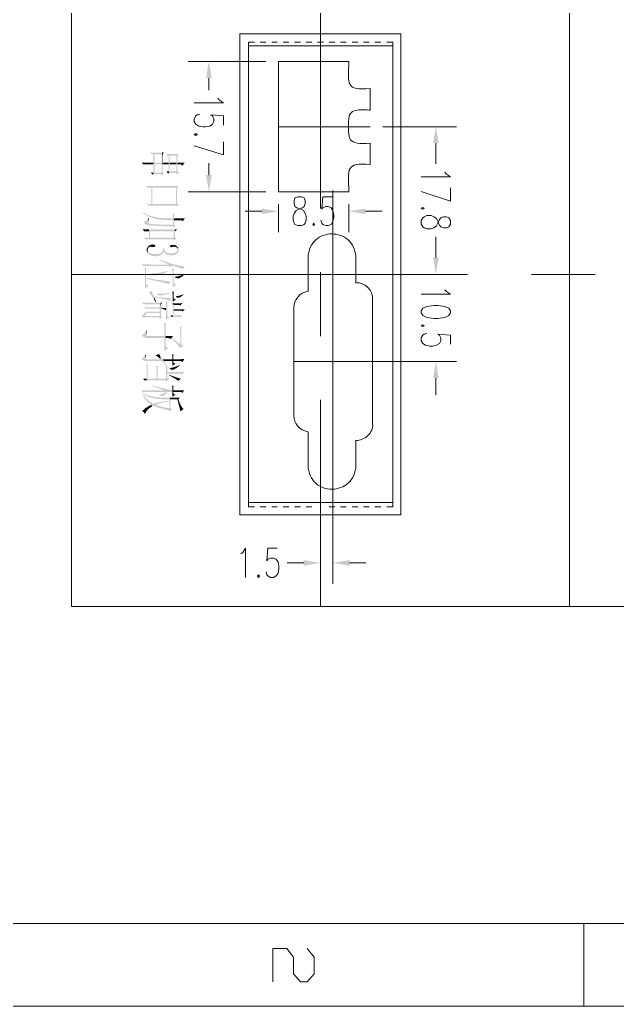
# Model space of a CAD drawing. Header units: millimetres. Extents: x 0 to 204, y 0 to 288.
# Drawn here: x 49.4 to 98.7, y 0 to 81.5 of the extents above; entities that cross this region are included whole.
import ezdxf

# ---------------------------------------------------------------- set-up
doc = ezdxf.new("R2010")
doc.units = ezdxf.units.MM

msp = doc.modelspace()

# ---------------------------------------------------------------- hatches: boundary and pattern name
h = msp.add_hatch(color=0)
h.dxf.hatch_style = 2
h.paths.add_polyline_path([(65.235667, 76.665667), (64.77, 76.665667), (65.002833, 78.0415)])
h = msp.add_hatch(color=0)
h.dxf.hatch_style = 2
h.paths.add_polyline_path([(83.989333, 71.289333), (83.523667, 71.289333), (83.7565, 72.644)])
h = msp.add_hatch(color=0)
h.dxf.hatch_style = 2
h.paths.add_polyline_path([(61.108167, 68.622333), (61.087, 69.680667), (61.087, 68.855167), (60.5155, 68.855167), (60.5155, 69.5325), (60.494333, 70.506167), (60.325, 70.506167), (60.2615, 70.527333), (60.176833, 70.527333), (60.282667, 70.358), (60.409667, 70.358), (60.409667, 68.855167), (60.430833, 68.707), (61.0235, 68.707)])
h = msp.add_hatch(color=0)
h.dxf.hatch_style = 2
h.paths.add_polyline_path([(61.319833, 68.7705), (61.171667, 68.876333), (61.171667, 69.5325), (61.129333, 70.506167), (60.494333, 70.506167), (60.5155, 69.5325), (60.5155, 70.358), (61.087, 70.358), (61.087, 69.680667), (61.108167, 68.622333)])
h = msp.add_hatch(color=0)
h.dxf.hatch_style = 2
h.paths.add_polyline_path([(61.087, 69.680667), (60.5155, 69.680667), (60.5155, 70.358), (60.5155, 69.5325), (61.087, 69.5325), (61.087, 68.855167)])
h = msp.add_hatch(color=0)
h.dxf.hatch_style = 2
h.paths.add_polyline_path([(61.2775, 70.527333), (61.192833, 70.527333), (61.129333, 70.506167), (61.171667, 69.5325), (61.171667, 70.358)])
h = msp.add_hatch(color=0)
h.dxf.hatch_style = 2
h.paths.add_polyline_path([(61.679667, 69.5325), (61.679667, 69.680667), (61.171667, 69.680667), (61.171667, 70.358), (61.171667, 69.5325)])
h = msp.add_hatch(color=0)
h.dxf.hatch_style = 2
h.paths.add_polyline_path([(62.526333, 70.400333), (62.335833, 70.400333), (62.314667, 68.961), (61.764333, 68.961), (61.764333, 69.5325), (61.722, 70.400333), (61.489167, 70.400333), (61.573833, 70.252167), (61.679667, 70.252167), (61.679667, 68.961), (61.722, 68.812833), (62.272333, 68.812833), (62.357, 68.707), (62.399333, 70.231)])
h = msp.add_hatch(color=0)
h.dxf.hatch_style = 2
h.paths.add_polyline_path([(62.335833, 70.400333), (61.722, 70.400333), (61.764333, 69.5325), (61.764333, 70.252167), (62.314667, 70.252167), (62.314667, 68.961)])
h = msp.add_hatch(color=0)
h.dxf.hatch_style = 2
h.paths.add_polyline_path([(62.314667, 69.5325), (62.314667, 69.680667), (61.764333, 69.680667), (61.764333, 70.252167), (61.764333, 69.5325)])
h = msp.add_hatch(color=0)
h.dxf.hatch_style = 2
h.paths.add_polyline_path([(62.5475, 68.876333), (62.399333, 68.961), (62.399333, 70.231), (62.357, 68.707)])
h = msp.add_hatch(color=0)
h.dxf.hatch_style = 2
h.paths.add_polyline_path([(60.409667, 69.5325), (60.409667, 69.680667), (59.457167, 69.680667), (59.563, 69.5325), (60.303833, 69.5325)])
h = msp.add_hatch(color=0)
h.dxf.hatch_style = 2
h.paths.add_polyline_path([(63.013167, 69.680667), (62.399333, 69.680667), (62.399333, 69.5325), (62.695667, 69.5325), (62.8015, 69.426667)])
h = msp.add_hatch(color=0)
h.dxf.hatch_style = 2
h.paths.add_polyline_path([(60.430833, 68.707), (60.409667, 68.855167), (60.219167, 68.855167), (60.303833, 68.707), (60.367333, 68.707)])
h = msp.add_hatch(color=0)
h.dxf.hatch_style = 2
h.paths.add_polyline_path([(61.722, 68.812833), (61.679667, 68.961), (61.510333, 68.961), (61.595, 68.791667), (61.6585, 68.791667)])
h = msp.add_hatch(color=0)
h.dxf.hatch_style = 2
h.paths.add_polyline_path([(65.235667, 68.6435), (64.77, 68.6435), (65.002833, 67.267667)])
h = msp.add_hatch(color=0)
h.dxf.hatch_style = 2
h.paths.add_polyline_path([(60.240333, 67.7545), (59.859333, 67.7545), (59.795833, 67.775667), (59.901667, 67.606333), (60.240333, 67.606333), (60.240333, 66.272833)])
h = msp.add_hatch(color=0)
h.dxf.hatch_style = 2
h.paths.add_polyline_path([(62.526333, 67.775667), (62.505167, 67.7545), (62.335833, 67.7545), (62.2935, 66.272833), (60.325, 66.272833), (60.325, 67.7545), (60.240333, 67.7545), (60.240333, 66.272833), (59.8805, 66.272833), (59.986333, 66.124667), (60.409667, 66.124667), (62.251167, 66.124667), (62.335833, 66.061167), (62.378167, 67.606333)])
h = msp.add_hatch(color=0)
h.dxf.hatch_style = 2
h.paths.add_polyline_path([(62.335833, 67.7545), (60.325, 67.7545), (60.325, 67.606333), (62.2935, 67.606333), (62.2935, 66.272833)])
h = msp.add_hatch(color=0)
h.dxf.hatch_style = 2
h.paths.add_polyline_path([(62.5475, 66.209333), (62.378167, 66.294), (62.378167, 67.606333), (62.335833, 66.061167)])
h = msp.add_hatch(color=0)
h.dxf.hatch_style = 2
h.paths.add_polyline_path([(62.0395, 64.918167), (62.0395, 65.066333), (61.719679, 65.066602), (61.397704, 65.076156), (61.076117, 65.099386), (60.757461, 65.140681), (60.44428, 65.204433), (60.139114, 65.295033), (59.844506, 65.416869), (59.563, 65.574333), (59.520667, 65.532), (59.808182, 65.347792), (60.096367, 65.205107), (60.38728, 65.098538), (60.682981, 65.022677), (60.985528, 64.972117), (61.29698, 64.94145), (61.619395, 64.925269), (61.954833, 64.918167)])
h = msp.add_hatch(color=0)
h.dxf.hatch_style = 2
h.paths.add_polyline_path([(62.272333, 64.473667), (62.124167, 64.558333), (62.124167, 65.532), (61.997167, 65.447333), (62.0395, 65.3415), (62.0395, 64.537167), (62.081833, 64.3255)])
h = msp.add_hatch(color=0)
h.dxf.hatch_style = 2
h.paths.add_polyline_path([(69.363167, 65.891833), (69.363167, 65.426167), (70.739, 65.659)])
h = msp.add_hatch(color=0)
h.dxf.hatch_style = 2
h.paths.add_polyline_path([(77.935667, 65.891833), (77.935667, 65.426167), (76.559833, 65.659)])
h = msp.add_hatch(color=0)
h.dxf.hatch_style = 2
h.paths.add_polyline_path([(62.081833, 64.3255), (62.0395, 64.537167), (61.692813, 64.555985), (61.354626, 64.559656), (61.014918, 64.562666), (60.663667, 64.5795), (60.430833, 64.5795), (60.3885, 64.600667), (60.325, 64.600667), (60.219167, 64.621833), (60.1345, 64.643), (60.071, 64.664167), (60.028667, 64.664167), (59.986333, 64.7065), (59.986333, 64.77), (59.965167, 65.066333), (59.944, 65.002833), (59.901667, 64.939333), (59.838167, 64.897), (59.795833, 64.854667), (59.668833, 64.791167), (59.6265, 64.791167), (59.6265, 64.77), (59.668833, 64.685333), (59.7535, 64.600667), (59.8805, 64.558333), (59.944, 64.516), (60.0075, 64.516), (60.049833, 64.494833), (60.113085, 64.497223), (60.153682, 64.495693), (60.178074, 64.491485), (60.192708, 64.485838), (60.204036, 64.479992), (60.218505, 64.475188), (60.242566, 64.472666), (60.282667, 64.473667), (61.128143, 64.433582), (61.976, 64.410167)])
h = msp.add_hatch(color=0)
h.dxf.hatch_style = 2
h.paths.add_polyline_path([(60.049833, 65.066333), (59.986333, 65.0875), (59.965167, 65.066333), (59.986333, 64.77), (59.986333, 64.875833), (60.0075, 64.918167), (60.028667, 65.002833)])
h = msp.add_hatch(color=0)
h.dxf.hatch_style = 2
h.paths.add_polyline_path([(63.013167, 65.066333), (62.124167, 65.066333), (62.124167, 64.918167), (62.738, 64.918167), (62.843833, 64.8335)])
h = msp.add_hatch(color=0)
h.dxf.hatch_style = 2
h.paths.add_polyline_path([(60.049833, 64.156167), (59.541833, 64.156167), (59.647667, 64.008), (60.049833, 64.008), (60.049833, 63.478833)])
h = msp.add_hatch(color=0)
h.dxf.hatch_style = 2
h.paths.add_polyline_path([(62.335833, 63.415333), (62.208833, 63.5), (62.208833, 64.008), (62.1665, 64.156167), (62.124167, 64.156167), (62.103, 63.478833), (60.1345, 63.478833), (60.1345, 64.008), (60.113333, 64.156167), (60.049833, 64.156167), (60.049833, 63.478833), (59.6265, 63.478833), (59.732333, 63.330667), (59.795833, 63.351833), (62.060667, 63.351833), (62.145333, 63.288333)])
h = msp.add_hatch(color=0)
h.dxf.hatch_style = 2
h.paths.add_polyline_path([(62.124167, 64.156167), (60.113333, 64.156167), (60.1345, 64.008), (62.103, 64.008), (62.103, 63.478833)])
h = msp.add_hatch(color=0)
h.dxf.hatch_style = 2
h.paths.add_polyline_path([(62.357, 64.156167), (62.1665, 64.156167), (62.208833, 64.008)])
h = msp.add_hatch(color=0)
h.dxf.hatch_style = 2
h.paths.add_polyline_path([(60.579, 62.822667), (60.579, 62.843833), (60.512007, 62.887829), (60.432917, 62.912162), (60.346766, 62.918868), (60.25859, 62.909979), (60.173423, 62.887531), (60.096301, 62.853557), (60.032259, 62.810091), (59.986333, 62.759167), (59.928402, 62.683287), (59.888537, 62.613365), (59.865224, 62.547056), (59.856952, 62.482016), (59.862207, 62.415901), (59.879475, 62.346367), (59.907244, 62.27107), (59.944, 62.187667), (59.944, 62.505167), (59.965167, 62.568667), (60.0075, 62.653333), (60.092167, 62.738), (60.198, 62.738), (60.2615, 62.716833), (60.325, 62.716833), (60.409667, 62.695667), (60.430833, 62.695667), (60.5155, 62.716833), (60.5155, 62.738), (60.579, 62.759167)])
h = msp.add_hatch(color=0)
h.dxf.hatch_style = 2
h.paths.add_polyline_path([(62.441667, 62.6745), (62.367302, 62.760804), (62.27908, 62.833118), (62.176901, 62.879039), (62.060667, 62.886167), (62.008893, 62.88689), (61.960472, 62.888515), (61.91621, 62.887841), (61.876914, 62.881669), (61.843388, 62.866798), (61.81644, 62.84003), (61.796875, 62.798164), (61.7855, 62.738), (61.862312, 62.700247), (61.933799, 62.693153), (62.00522, 62.708482), (62.081833, 62.738), (62.187667, 62.738), (62.314667, 62.695667), (62.357, 62.653333), (62.399333, 62.589833), (62.399333, 62.5475), (62.4205, 62.505167)])
h = msp.add_hatch(color=0)
h.dxf.hatch_style = 2
h.paths.add_polyline_path([(62.505167, 62.462833), (62.505167, 62.526333), (62.484, 62.568667), (62.462833, 62.632167), (62.441667, 62.6745), (62.432925, 62.536842), (62.404013, 62.42857), (62.356059, 62.345962), (62.290193, 62.285298), (62.207541, 62.242857), (62.109234, 62.214919), (61.9964, 62.197762), (61.870167, 62.187667), (61.774578, 62.191997), (61.675036, 62.206303), (61.577347, 62.23216), (61.487315, 62.271143), (61.410743, 62.324826), (61.353435, 62.394786), (61.321198, 62.482596), (61.319833, 62.589833), (61.214, 62.589833), (61.208863, 62.462982), (61.176611, 62.359712), (61.120951, 62.278038), (61.045593, 62.215977), (60.954243, 62.171544), (60.850611, 62.142754), (60.738405, 62.127623), (60.621333, 62.124167), (60.500138, 62.123803), (60.36138, 62.136337), (60.225599, 62.163953), (60.113333, 62.208833), (60.028683, 62.282123), (59.98673, 62.337685), (59.965745, 62.402905), (59.944, 62.505167), (59.944, 62.187667), (60.00671, 62.140428), (60.043384, 62.111119), (60.063373, 62.094122), (60.076027, 62.083818), (60.090699, 62.074588), (60.11674, 62.060815), (60.163501, 62.036881), (60.240333, 61.997167), (60.367333, 61.954833), (60.5155, 61.954833), (60.579, 61.933667), (60.600167, 61.933667), (60.700865, 61.949399), (60.803631, 61.971155), (60.90514, 62.000856), (61.002069, 62.040426), (61.091093, 62.091786), (61.168889, 62.156859), (61.232132, 62.237567), (61.2775, 62.335833), (61.334931, 62.230992), (61.436911, 62.142423), (61.559728, 62.076476), (61.679667, 62.0395), (61.855333, 62.015522), (62.008676, 62.018333), (62.156264, 62.052895), (62.314667, 62.124167), (62.314667, 62.145333), (62.387642, 62.191768), (62.437566, 62.251167), (62.473665, 62.321149), (62.505167, 62.399333)])
h = msp.add_hatch(color=0)
h.dxf.hatch_style = 2
h.paths.add_polyline_path([(61.722, 61.129333), (61.700833, 61.256333), (60.57609, 61.258318), (59.457167, 61.2775), (59.584167, 61.129333), (59.774667, 61.129333), (60.176833, 61.129333), (61.595, 61.129333)])
h = msp.add_hatch(color=0)
h.dxf.hatch_style = 2
h.paths.add_polyline_path([(62.992, 61.087), (62.949667, 61.108167), (62.865, 61.108167), (62.8015, 61.129333), (62.716833, 61.129333), (62.653333, 61.1505), (62.568667, 61.171667), (62.505167, 61.171667), (62.345193, 61.217737), (62.204865, 61.248396), (62.066521, 61.277732), (61.9125, 61.319833), (61.891333, 61.341), (61.806667, 61.362167), (61.743167, 61.383333), (61.6585, 61.4045), (61.468, 61.468), (61.383333, 61.489167), (61.319833, 61.5315), (61.065833, 61.616167), (61.002333, 61.6585), (60.938833, 61.679667), (60.8965, 61.6585), (61.089447, 61.540942), (61.288877, 61.439822), (61.493202, 61.347499), (61.700833, 61.256333), (61.722, 61.129333), (61.806667, 61.044667), (61.954833, 61.171667), (61.997167, 61.171667), (62.0395, 61.1505), (62.1665, 61.108167), (62.23, 61.108167), (62.2935, 61.087), (62.378167, 61.044667), (62.632167, 60.981167), (62.738, 60.938833), (62.8015, 60.854167)])
h = msp.add_hatch(color=0)
h.dxf.hatch_style = 2
h.paths.add_polyline_path([(83.989333, 61.827833), (83.523667, 61.827833), (83.7565, 60.452)])
h = msp.add_hatch(color=0)
h.dxf.hatch_style = 2
h.paths.add_polyline_path([(83.989333, 61.827833), (83.523667, 61.827833), (83.7565, 60.452)])
h = msp.add_hatch(color=0)
h.dxf.hatch_style = 2
h.paths.add_polyline_path([(60.028667, 59.4995), (59.817, 59.6265), (59.817, 61.0235), (59.668833, 60.938833), (59.711167, 60.854167), (59.711167, 60.790667), (59.732333, 60.748333), (59.732333, 59.287833)])
h = msp.add_hatch(color=0)
h.dxf.hatch_style = 2
h.paths.add_polyline_path([(61.679667, 60.706), (61.637333, 60.727167), (61.573833, 60.706), (61.4045, 60.663667), (61.341, 60.663667), (61.161877, 60.623053), (60.981167, 60.600167), (60.790799, 60.567623), (60.600167, 60.536667), (60.516062, 60.537543), (60.412312, 60.534418), (60.312532, 60.521833), (60.240333, 60.494333), (60.295163, 60.441017), (60.360531, 60.402653), (60.434992, 60.377862), (60.517104, 60.365266), (60.605423, 60.363487), (60.698507, 60.371147), (60.794911, 60.386867), (60.893193, 60.40927), (60.991908, 60.436976), (61.089615, 60.468609), (61.184869, 60.502789), (61.276227, 60.538138), (61.362245, 60.573279), (61.441482, 60.606833), (61.512492, 60.637421), (61.573833, 60.663667)])
h = msp.add_hatch(color=0)
h.dxf.hatch_style = 2
h.paths.add_polyline_path([(62.2935, 59.584167), (62.081833, 59.732333), (62.081833, 60.96), (61.954833, 60.875333), (61.954833, 60.833), (61.976, 60.790667), (61.976, 60.748333), (61.997167, 60.684833), (61.997167, 59.393667)])
h = msp.add_hatch(color=0)
h.dxf.hatch_style = 2
h.paths.add_polyline_path([(62.949667, 60.409667), (62.9285, 60.452), (62.827991, 60.404788), (62.712335, 60.369318), (62.593637, 60.338146), (62.484, 60.303833), (62.4205, 60.282667), (62.357, 60.282667), (62.272333, 60.2615), (62.23, 60.240333), (62.208833, 60.219167), (62.23, 60.176833), (62.272333, 60.155667), (62.399333, 60.113333), (62.505167, 60.113333), (62.581904, 60.151191), (62.634151, 60.174766), (62.669994, 60.189949), (62.697519, 60.20263), (62.724812, 60.218702), (62.75996, 60.244054), (62.81105, 60.284579), (62.886167, 60.346167)])
h = msp.add_hatch(color=0)
h.dxf.hatch_style = 2
h.paths.add_polyline_path([(61.849, 59.859333), (60.830619, 59.985804), (59.817, 60.155667), (59.817, 60.092167), (60.069958, 60.025475), (60.325132, 59.971384), (60.58024, 59.919476), (60.833, 59.859333), (60.909051, 59.84918), (61.018341, 59.821498), (61.13021, 59.791567), (61.214, 59.774667), (61.309267, 59.755782), (61.435059, 59.722808), (61.556156, 59.678722), (61.637333, 59.6265)])
h = msp.add_hatch(color=0)
h.dxf.hatch_style = 2
h.paths.add_polyline_path([(61.891333, 58.462333), (61.529664, 58.497821), (61.172593, 58.533242), (60.815058, 58.575542), (60.452, 58.631667), (60.430833, 58.695167), (60.3885, 58.758667), (60.367333, 58.822167), (60.346167, 58.885667), (60.303833, 58.970333), (60.303833, 59.012667), (60.282667, 59.055), (60.282667, 59.076167), (60.0075, 58.970333), (60.049833, 58.928), (60.092167, 58.906833), (60.113333, 58.8645), (60.198, 58.779833), (60.240333, 58.716333), (60.282667, 58.674), (60.303833, 58.589333), (60.325, 58.589333), (60.346167, 58.525833), (60.3885, 58.4835), (60.409667, 58.42), (60.452, 58.377667), (60.473167, 58.568167), (61.637333, 58.335333), (61.743167, 58.271833)])
h = msp.add_hatch(color=0)
h.dxf.hatch_style = 2
h.paths.add_polyline_path([(61.7855, 58.906833), (61.743167, 58.928), (61.722, 58.928), (61.616167, 58.906833), (61.5315, 58.885667), (61.446833, 58.885667), (61.362167, 58.8645), (61.298667, 58.8645), (61.214, 58.843333), (60.790667, 58.843333), (60.748333, 58.822167), (60.727167, 58.801), (60.742566, 58.759684), (60.779984, 58.733597), (60.833393, 58.719517), (60.896765, 58.714217), (60.964072, 58.714473), (61.029288, 58.717061), (61.086384, 58.718756), (61.129333, 58.716333), (61.282279, 58.738889), (61.425005, 58.778246), (61.56277, 58.823688), (61.700833, 58.8645)])
h = msp.add_hatch(color=0)
h.dxf.hatch_style = 2
h.paths.add_polyline_path([(62.272333, 58.3565), (62.103, 58.462333), (62.103, 59.055), (61.954833, 58.970333), (61.997167, 58.885667), (61.997167, 58.187167)])
h = msp.add_hatch(color=0)
h.dxf.hatch_style = 2
h.paths.add_polyline_path([(62.907333, 58.801), (62.886167, 58.822167), (62.80069, 58.772756), (62.735751, 58.742527), (62.666645, 58.720368), (62.568667, 58.695167), (62.505167, 58.674), (62.4205, 58.674), (62.378167, 58.652833), (62.314667, 58.652833), (62.272333, 58.6105), (62.272333, 58.589333), (62.314667, 58.568167), (62.378167, 58.525833), (62.526333, 58.525833), (62.589833, 58.547), (62.611, 58.547), (62.653333, 58.568167), (62.695667, 58.6105), (62.738, 58.631667), (62.8015, 58.674), (62.843833, 58.7375)])
h = msp.add_hatch(color=0)
h.dxf.hatch_style = 2
h.paths.add_polyline_path([(61.171667, 56.938333), (61.044667, 57.023), (61.044667, 57.658), (61.002333, 58.1025), (60.622342, 58.104666), (60.223268, 58.099986), (59.827435, 58.101855), (59.457167, 58.123667), (59.563, 57.9755), (60.938833, 57.9755), (60.938833, 57.382833), (60.981167, 56.790167)])
h = msp.add_hatch(color=0)
h.dxf.hatch_style = 2
h.paths.add_polyline_path([(60.6425, 58.166), (60.473167, 58.568167), (60.452, 58.377667), (60.473167, 58.335333), (60.5155, 58.293), (60.557833, 58.208333), (60.579, 58.166)])
h = msp.add_hatch(color=0)
h.dxf.hatch_style = 2
h.paths.add_polyline_path([(61.1505, 58.123667), (61.087, 58.1025), (61.002333, 58.1025), (61.044667, 57.658), (61.044667, 57.9755)])
h = msp.add_hatch(color=0)
h.dxf.hatch_style = 2
h.paths.add_polyline_path([(61.468, 57.4675), (61.468, 57.658), (61.044667, 57.700333), (61.044667, 57.9755), (61.044667, 57.658), (61.126208, 57.61527), (61.225245, 57.581271), (61.334534, 57.543303), (61.446833, 57.488667)])
h = msp.add_hatch(color=0)
h.dxf.hatch_style = 2
h.paths.add_polyline_path([(61.743167, 56.896), (61.573833, 57.001833), (61.573833, 58.250667), (61.425667, 58.166), (61.468, 58.081333), (61.468, 56.726667)])
h = msp.add_hatch(color=0)
h.dxf.hatch_style = 2
h.paths.add_polyline_path([(62.780333, 57.0865), (62.602533, 57.077835), (62.435317, 57.068508), (62.265983, 57.062886), (62.081833, 57.065333), (62.081833, 57.933167), (62.018333, 58.144833), (61.849, 58.017833), (61.997167, 57.933167), (61.997167, 57.065333), (62.018333, 56.938333), (62.526333, 56.938333), (62.632167, 56.874833)])
h = msp.add_hatch(color=0)
h.dxf.hatch_style = 2
h.paths.add_polyline_path([(62.8015, 58.081333), (62.710831, 58.071428), (62.645264, 58.062416), (62.573148, 58.05757), (62.462833, 58.060167), (62.103, 58.060167), (62.018333, 58.144833), (62.081833, 57.933167), (62.526333, 57.933167), (62.653333, 57.869667)])
h = msp.add_hatch(color=0)
h.dxf.hatch_style = 2
h.paths.add_polyline_path([(60.981167, 56.790167), (60.938833, 57.382833), (60.938833, 57.023), (59.795833, 57.023), (59.732333, 57.044167), (59.732333, 57.107667), (59.711167, 57.298167), (59.674861, 57.246751), (59.649122, 57.20672), (59.628939, 57.175569), (59.609302, 57.150794), (59.5852, 57.129888), (59.551623, 57.110346), (59.50356, 57.089663), (59.436, 57.065333), (59.457167, 57.044167), (59.478333, 56.980667), (59.520667, 56.938333), (59.605333, 56.896), (60.875333, 56.896)])
h = msp.add_hatch(color=0)
h.dxf.hatch_style = 2
h.paths.add_polyline_path([(60.938833, 57.615667), (60.938833, 57.7215), (59.668833, 57.7215), (59.774667, 57.615667)])
h = msp.add_hatch(color=0)
h.dxf.hatch_style = 2
h.paths.add_polyline_path([(59.774667, 57.298167), (59.711167, 57.298167), (59.732333, 57.107667), (59.732333, 57.15), (59.7535, 57.2135)])
h = msp.add_hatch(color=0)
h.dxf.hatch_style = 2
h.paths.add_polyline_path([(60.938833, 57.382833), (59.795833, 57.382833), (59.8805, 57.255833), (60.938833, 57.255833), (60.938833, 57.023)])
h = msp.add_hatch(color=0)
h.dxf.hatch_style = 2
h.paths.add_polyline_path([(62.018333, 56.938333), (61.997167, 57.065333), (61.827833, 57.065333), (61.9125, 56.938333), (61.954833, 56.938333)])
h = msp.add_hatch(color=0)
h.dxf.hatch_style = 2
h.paths.add_polyline_path([(63.013167, 57.573333), (62.081833, 57.573333), (62.081833, 57.446333), (62.738, 57.446333), (62.843833, 57.382833)])
h = msp.add_hatch(color=0)
h.dxf.hatch_style = 2
h.paths.add_polyline_path([(61.6585, 54.356), (61.425667, 54.504167), (61.425667, 56.472667), (61.2775, 56.388), (61.298667, 56.345667), (61.298667, 56.303333), (61.319833, 56.261), (61.319833, 54.123167)])
h = msp.add_hatch(color=0)
h.dxf.hatch_style = 2
h.paths.add_polyline_path([(61.319833, 55.202667), (61.319833, 55.350833), (59.965167, 55.350833), (59.901667, 55.372), (59.859333, 55.393167), (59.838167, 55.4355), (59.817, 55.795333), (59.786997, 55.742508), (59.754376, 55.686391), (59.718308, 55.630506), (59.677961, 55.578375), (59.632505, 55.53352), (59.581107, 55.499463), (59.522938, 55.479727), (59.457167, 55.477833), (59.524553, 55.353182), (59.622134, 55.272252), (59.743065, 55.225322), (59.8805, 55.202667)])
h = msp.add_hatch(color=0)
h.dxf.hatch_style = 2
h.paths.add_polyline_path([(59.8805, 55.795333), (59.817, 55.795333), (59.838167, 55.4355), (59.838167, 55.477833), (59.859333, 55.499), (59.859333, 55.668333), (59.8805, 55.731833)])
h = msp.add_hatch(color=0)
h.dxf.hatch_style = 2
h.paths.add_polyline_path([(62.907333, 54.5465), (62.716833, 54.6735), (62.716833, 56.155167), (62.632167, 54.6735), (61.933667, 55.223833), (61.9125, 55.160333), (62.064239, 55.014548), (62.208833, 54.864), (62.357, 54.715833), (62.378167, 54.6735), (62.4205, 54.652333), (62.4205, 54.631167), (62.462833, 54.567667), (62.505167, 54.525333), (62.526333, 54.483), (62.5475, 54.4195), (62.568667, 54.377167), (62.568667, 54.356)])
h = msp.add_hatch(color=0)
h.dxf.hatch_style = 2
h.paths.add_polyline_path([(62.716833, 56.155167), (62.589833, 56.0705), (62.589833, 56.028167), (62.611, 55.985833), (62.611, 55.922333), (62.632167, 55.88), (62.632167, 54.6735)])
h = msp.add_hatch(color=0)
h.dxf.hatch_style = 2
h.paths.add_polyline_path([(62.060667, 55.372), (61.89264, 55.371768), (61.746739, 55.360094), (61.599051, 55.34908), (61.425667, 55.350833), (61.425667, 55.202667), (61.700833, 55.202667), (61.7855, 55.096833), (61.891333, 55.1815), (61.9125, 55.160333), (61.933667, 55.223833)])
h = msp.add_hatch(color=0)
h.dxf.hatch_style = 2
h.paths.add_polyline_path([(61.510333, 53.001333), (61.2775, 53.297667), (61.1505, 53.488167), (61.108167, 53.5305), (61.065833, 53.594), (61.0235, 53.636333), (61.002333, 53.678667), (61.002333, 53.424667), (59.901667, 53.424667), (59.817, 53.445833), (59.774667, 53.467), (59.7535, 53.488167), (59.732333, 53.7845), (59.687867, 53.69006), (59.621341, 53.602599), (59.536227, 53.537296), (59.436, 53.509333), (59.457167, 53.467), (59.541833, 53.382333), (59.584167, 53.361167), (59.647667, 53.318833), (59.711167, 53.297667), (61.1505, 53.297667), (61.468, 52.980167)])
h = msp.add_hatch(color=0)
h.dxf.hatch_style = 2
h.paths.add_polyline_path([(59.817, 53.7845), (59.732333, 53.7845), (59.7535, 53.488167), (59.7535, 53.5305), (59.774667, 53.572833), (59.774667, 53.636333), (59.795833, 53.699833)])
h = msp.add_hatch(color=0)
h.dxf.hatch_style = 2
h.paths.add_polyline_path([(61.002333, 53.678667), (60.96, 53.721), (60.938833, 53.7845), (60.8965, 53.869167), (60.875333, 53.890333), (60.600167, 53.742167), (60.714202, 53.68199), (60.816596, 53.604716), (60.911317, 53.516791), (61.002333, 53.424667)])
h = msp.add_hatch(color=0)
h.dxf.hatch_style = 2
h.paths.add_polyline_path([(62.23, 53.064833), (62.060667, 53.170667), (62.060667, 53.890333), (61.954833, 53.805667), (61.976, 53.699833), (61.976, 52.8955)])
h = msp.add_hatch(color=0)
h.dxf.hatch_style = 2
h.paths.add_polyline_path([(60.706, 51.689), (60.684833, 51.837167), (59.944, 51.837167), (59.944, 53.064833), (59.817, 52.959), (59.838167, 52.937833), (59.838167, 52.874333), (59.859333, 52.832), (59.859333, 51.837167), (59.8805, 51.689), (60.621333, 51.689)])
h = msp.add_hatch(color=0)
h.dxf.hatch_style = 2
h.paths.add_polyline_path([(61.976, 53.297667), (61.976, 53.424667), (61.192833, 53.424667), (61.2775, 53.297667)])
h = msp.add_hatch(color=0)
h.dxf.hatch_style = 2
h.paths.add_polyline_path([(61.722, 51.773667), (61.573833, 51.858333), (61.573833, 52.980167), (61.425667, 52.8955), (61.468, 52.810833), (61.468, 51.837167), (61.510333, 51.604333)])
h = msp.add_hatch(color=0)
h.dxf.hatch_style = 2
h.paths.add_polyline_path([(62.970833, 53.445833), (62.734808, 53.447834), (62.511649, 53.438557), (62.29054, 53.427627), (62.060667, 53.424667), (62.060667, 53.297667), (62.695667, 53.297667), (62.8015, 53.191833)])
h = msp.add_hatch(color=0)
h.dxf.hatch_style = 2
h.paths.add_polyline_path([(83.989333, 51.8795), (83.523667, 51.8795), (83.7565, 53.255333)])
h = msp.add_hatch(color=0)
h.dxf.hatch_style = 2
h.paths.add_polyline_path([(61.510333, 51.604333), (61.468, 51.837167), (60.7695, 51.837167), (60.7695, 52.937833), (60.621333, 52.853167), (60.6425, 52.810833), (60.663667, 52.7685), (60.663667, 52.662667), (60.684833, 52.599167), (60.684833, 51.837167), (60.706, 51.689), (61.4045, 51.689)])
h = msp.add_hatch(color=0)
h.dxf.hatch_style = 2
h.paths.add_polyline_path([(62.970833, 52.408667), (62.632001, 52.387748), (62.277625, 52.385516), (61.920603, 52.389567), (61.573833, 52.3875), (61.573833, 52.239333), (62.695667, 52.239333), (62.8015, 52.154667)])
h = msp.add_hatch(color=0)
h.dxf.hatch_style = 2
h.paths.add_polyline_path([(62.695667, 51.837167), (62.6745, 51.837167), (62.611, 51.858333), (62.526333, 51.8795), (62.462833, 51.900667), (62.378167, 51.921833), (62.251167, 51.964167), (62.208833, 51.985333), (61.891333, 52.091167), (61.806667, 52.1335), (61.743167, 52.154667), (61.700833, 52.1335), (61.786924, 52.078159), (61.886124, 52.01958), (61.993188, 51.958596), (62.102868, 51.896036), (62.209919, 51.832733), (62.309094, 51.769516), (62.395148, 51.707217), (62.462833, 51.646667)])
h = msp.add_hatch(color=0)
h.dxf.hatch_style = 2
h.paths.add_polyline_path([(62.589833, 52.937833), (62.568667, 52.959), (62.5475, 52.937833), (62.462833, 52.916667), (62.399333, 52.874333), (62.272333, 52.832), (62.187667, 52.810833), (62.078807, 52.772535), (61.966872, 52.744687), (61.859501, 52.718163), (61.764333, 52.683833), (61.764333, 52.6415), (61.891333, 52.578), (62.060667, 52.578), (62.145333, 52.599167), (62.1665, 52.620333), (62.358455, 52.730532), (62.526333, 52.874333)])
h = msp.add_hatch(color=0)
h.dxf.hatch_style = 2
h.paths.add_polyline_path([(59.8805, 51.689), (59.859333, 51.837167), (59.563, 51.837167), (59.668833, 51.689), (59.838167, 51.689)])
h = msp.add_hatch(color=0)
h.dxf.hatch_style = 2
h.paths.add_polyline_path([(61.510333, 50.969333), (61.341, 51.011667), (61.319833, 50.884667), (59.414833, 50.884667), (59.520667, 50.7365), (61.489167, 50.7365)])
h = msp.add_hatch(color=0)
h.dxf.hatch_style = 2
h.paths.add_polyline_path([(61.954833, 49.297167), (61.806667, 49.403), (61.806667, 50.122667), (61.743167, 50.270833), (61.468147, 50.269331), (61.179257, 50.273033), (60.883033, 50.287111), (60.586011, 50.316739), (60.294728, 50.367086), (60.015719, 50.443325), (59.75552, 50.550628), (59.520667, 50.694167), (59.457167, 50.673), (59.698006, 50.493214), (59.959627, 50.358658), (60.237677, 50.262575), (60.527803, 50.198205), (60.825652, 50.158788), (61.126869, 50.137566), (61.427103, 50.127778), (61.722, 50.122667), (61.722, 49.403), (61.743167, 49.149)])
h = msp.add_hatch(color=0)
h.dxf.hatch_style = 2
h.paths.add_polyline_path([(61.743167, 49.149), (61.722, 49.403), (61.430446, 49.440885), (61.143224, 49.502616), (60.85964, 49.58333), (60.579, 49.678167), (60.557833, 49.805167), (60.473167, 49.784), (60.409667, 49.762833), (60.367333, 49.784), (60.325, 49.826333), (60.2615, 49.8475), (60.198992, 49.894728), (60.131854, 49.936665), (60.066039, 49.981644), (60.0075, 50.038), (59.965167, 50.059167), (59.838167, 50.186167), (59.795833, 50.249667), (59.730531, 50.315531), (59.665526, 50.378386), (59.607467, 50.445673), (59.563, 50.524833), (59.520667, 50.503667), (59.57479, 50.38601), (59.654943, 50.254297), (59.747332, 50.130852), (59.838167, 50.038), (60.049833, 49.826333), (60.113333, 49.805167), (60.155667, 49.762833), (60.219167, 49.7205), (60.2615, 49.678167), (60.282667, 49.53), (60.409667, 49.614667), (60.430833, 49.5935), (60.494333, 49.572333), (60.536667, 49.551167), (60.600167, 49.53), (60.745026, 49.473908), (60.8965, 49.424167), (61.265197, 49.323228), (61.637333, 49.233667)])
h = msp.add_hatch(color=0)
h.dxf.hatch_style = 2
h.paths.add_polyline_path([(61.341, 51.011667), (61.08146, 51.062897), (60.819109, 51.129671), (60.558412, 51.206235), (60.303833, 51.286833), (60.282667, 51.265667), (60.303833, 51.2445), (60.367333, 51.223333), (60.430833, 51.181), (60.557833, 51.138667), (60.621333, 51.096333), (60.748333, 51.054), (61.033554, 50.967746), (61.319833, 50.884667)])
h = msp.add_hatch(color=0)
h.dxf.hatch_style = 2
h.paths.add_polyline_path([(61.976, 50.7365), (61.976, 50.905833), (61.866876, 50.910298), (61.73642, 50.934144), (61.609337, 50.959709), (61.510333, 50.969333), (61.489167, 50.7365), (61.338271, 50.653785), (61.202755, 50.592567), (61.062278, 50.545107), (60.8965, 50.503667), (60.8965, 50.461333), (60.917667, 50.440167), (60.981167, 50.419), (61.002333, 50.419), (61.087, 50.397833), (61.1505, 50.397833), (61.2775, 50.440167), (61.319833, 50.461333), (61.5315, 50.673), (61.573833, 50.7365)])
h = msp.add_hatch(color=0)
h.dxf.hatch_style = 2
h.paths.add_polyline_path([(62.23, 50.503667), (62.060667, 50.6095), (62.060667, 51.286833), (61.954833, 51.223333), (61.976, 51.138667), (61.976, 50.334333)])
h = msp.add_hatch(color=0)
h.dxf.hatch_style = 2
h.paths.add_polyline_path([(62.970833, 50.884667), (62.060667, 50.884667), (62.060667, 50.7365), (62.695667, 50.7365), (62.8015, 50.651833)])
h = msp.add_hatch(color=0)
h.dxf.hatch_style = 2
h.paths.add_polyline_path([(61.722, 49.953333), (61.722, 50.016833), (61.581291, 49.995171), (61.419978, 49.978733), (61.256218, 49.960179), (61.108167, 49.932167), (60.831809, 49.875414), (60.557833, 49.805167), (60.579, 49.678167), (61.103007, 49.842737), (61.637333, 49.953333)])
h = msp.add_hatch(color=0)
h.dxf.hatch_style = 2
h.paths.add_polyline_path([(62.589833, 50.270833), (61.743167, 50.270833), (61.806667, 50.122667), (62.399333, 50.122667), (62.4205, 50.059167), (62.4205, 49.995667), (62.441667, 49.932167), (62.462833, 49.868667), (62.462833, 49.805167), (62.484, 50.122667)])
h = msp.add_hatch(color=0)
h.dxf.hatch_style = 2
h.paths.add_polyline_path([(62.907333, 49.297167), (62.853028, 49.377187), (62.799119, 49.448376), (62.746401, 49.523336), (62.695667, 49.614667), (62.639922, 49.730306), (62.576207, 49.869857), (62.519305, 50.008813), (62.484, 50.122667), (62.462833, 49.805167), (62.484, 49.762833), (62.505167, 49.699333), (62.505167, 49.657), (62.526333, 49.614667), (62.526333, 49.572333), (62.5475, 49.53), (62.5475, 49.487667), (62.568667, 49.4665), (62.589833, 49.403), (62.589833, 49.3395), (62.611, 49.276), (62.611, 49.233667), (62.632167, 49.191333), (62.632167, 49.149)])
h = msp.add_hatch(color=0)
h.dxf.hatch_style = 2
h.paths.add_polyline_path([(60.282667, 49.53), (60.2615, 49.678167), (60.219167, 49.657), (60.155667, 49.635833), (60.071, 49.5935), (60.0075, 49.551167), (59.944, 49.53), (59.8805, 49.487667), (59.838167, 49.445333), (59.774667, 49.424167), (59.605333, 49.254833), (59.563, 49.233667), (59.520667, 49.191333), (59.4995, 49.149), (59.520667, 49.149), (59.563, 49.127833), (59.647667, 49.043167), (59.668833, 49.000833), (59.668833, 48.937333), (59.732333, 48.937333), (59.763827, 49.010422), (59.81151, 49.09104), (59.87186, 49.174807), (59.941354, 49.257347), (60.016471, 49.334281), (60.093688, 49.401231), (60.169483, 49.453819), (60.240333, 49.487667)])
h = msp.add_hatch(color=0)
h.dxf.hatch_style = 2
h.paths.add_polyline_path([(72.8345, 36.851167), (72.8345, 36.3855), (74.210333, 36.618333)])
h = msp.add_hatch(color=0)
h.dxf.hatch_style = 2
h.paths.add_polyline_path([(76.623333, 36.851167), (76.623333, 36.3855), (75.2475, 36.618333)])

# ---------------------------------------------------------------- linework, layer by layer
at = {"color": 0, "lineweight": 0}
for points in [[(53.6575, 33.02), (177.038, 33.02), (177.038, 252.4125)], [(53.6575, 33.02), (53.6575, 252.4125)], [(94.784333, 33.02), (94.784333, 252.4125)], [(74.210333, 92.223167), (74.210333, 65.891833)], [(67.564, 80.3275), (80.856667, 80.3275)], [(67.564, 40.5765), (67.564, 80.3275)], [(80.856667, 80.3275), (80.856667, 40.5765)], [(68.7705, 79.629), (68.2625, 79.629)], [(68.2625, 41.253833), (68.2625, 79.629)], [(80.2005, 79.3115), (68.2625, 79.3115)], [(69.701833, 79.629), (69.236167, 79.629)], [(70.654333, 79.629), (70.188667, 79.629)], [(71.606833, 79.629), (71.141167, 79.629)], [(72.559333, 79.629), (72.0725, 79.629)], [(73.511833, 79.629), (73.046167, 79.629)], [(74.464333, 79.629), (73.9775, 79.629)], [(75.416833, 79.629), (74.93, 79.629)], [(76.348167, 79.629), (75.8825, 79.629)], [(77.300667, 79.629), (76.835, 79.629)], [(78.253167, 79.629), (77.7875, 79.629)], [(79.205667, 79.629), (78.718833, 79.629)], [(80.2005, 79.629), (79.6925, 79.629)], [(80.2005, 79.629), (80.2005, 41.253833)], [(69.701833, 78.0415), (63.288333, 78.0415)], [(70.739, 67.267667), (70.739, 78.0415), (76.559833, 78.0415)], [(76.559833, 78.0415), (76.549741, 77.695706), (76.539055, 77.382421), (76.531367, 77.100552), (76.530266, 76.849006), (76.539344, 76.626691), (76.56219, 76.432513), (76.602395, 76.265379), (76.66355, 76.124197), (76.749245, 76.007873), (76.863071, 75.915315), (77.008617, 75.845429), (77.189476, 75.797122), (77.409236, 75.769303), (77.671488, 75.760876), (77.979824, 75.770751), (78.337833, 75.797833), (78.337833, 74.019833)], [(65.002833, 76.665667), (65.002833, 75.670833)], [(65.743667, 74.9935), (65.870667, 74.845333), (66.209333, 74.6125), (63.796333, 74.6125)], [(80.2005, 75.289833), (80.2005, 73.956333)], [(66.209333, 72.771), (66.209333, 73.533), (65.172167, 73.617667), (65.299167, 73.533), (65.405, 73.300167), (65.405, 73.067333), (65.299167, 72.855667), (65.066333, 72.686333), (64.727667, 72.622833), (64.494833, 72.622833), (64.156167, 72.686333), (63.923333, 72.855667), (63.796333, 73.067333), (63.796333, 73.300167), (63.923333, 73.533), (64.029167, 73.617667), (64.262, 73.681167)], [(78.337833, 74.019833), (78.217337, 74.02407), (78.087773, 74.030985), (77.951353, 74.038638), (77.810287, 74.045085), (77.666786, 74.048383), (77.523061, 74.046591), (77.381323, 74.037766), (77.243781, 74.019966), (77.112648, 73.991247), (76.990133, 73.949667), (76.878447, 73.893284), (76.779801, 73.820156), (76.696406, 73.728339), (76.630473, 73.615891), (76.584212, 73.48087), (76.559833, 73.321333), (76.543489, 72.998438), (76.531806, 72.707913), (76.527427, 72.448419), (76.532995, 72.218616), (76.551153, 72.017165), (76.584545, 71.842726), (76.635814, 71.69396), (76.707603, 71.569527), (76.802556, 71.468088), (76.923315, 71.388304), (77.072524, 71.328835), (77.252827, 71.288341), (77.466866, 71.265484), (77.717284, 71.258923), (78.006726, 71.267319), (78.337833, 71.289333)], [(70.739, 72.644), (78.337833, 72.644)], [(79.375, 72.644), (85.471, 72.644)], [(63.796333, 71.077667), (66.209333, 70.315667), (66.209333, 71.395167)], [(78.337833, 69.511333), (78.337833, 71.289333)], [(83.7565, 71.289333), (83.7565, 69.574833)], [(65.002833, 68.6435), (65.002833, 69.638333)], [(78.337833, 69.511333), (77.979824, 69.538478), (77.671488, 69.548406), (77.409236, 69.540025), (77.189476, 69.512243), (77.008617, 69.463965), (76.863071, 69.3941), (76.749245, 69.301554), (76.66355, 69.185234), (76.602395, 69.044048), (76.56219, 68.876902), (76.539344, 68.682703), (76.530266, 68.460359), (76.531367, 68.208776), (76.539055, 67.926862), (76.549741, 67.613523), (76.559833, 67.267667)], [(84.497333, 68.8975), (84.624333, 68.728167), (84.963, 68.495333), (82.55, 68.495333)], [(69.701833, 67.267667), (63.288333, 67.267667)], [(70.739, 67.267667), (76.559833, 67.267667)], [(75.184, 66.8655), (74.422, 66.8655), (74.337333, 65.828333), (74.422, 65.955333), (74.654833, 66.061167), (74.8665, 66.061167), (75.099333, 65.955333), (75.2475, 65.7225), (75.332167, 65.383833), (75.332167, 65.151), (75.2475, 64.812333), (75.099333, 64.5795), (74.8665, 64.473667), (74.654833, 64.473667), (74.422, 64.5795), (74.337333, 64.685333), (74.252667, 64.918167)], [(75.2475, 67.3735), (75.2475, 39.158333)], [(82.55, 67.288833), (84.963, 66.505667), (84.963, 67.585167)], [(70.739, 66.251667), (70.739, 63.9445)], [(76.559833, 66.251667), (76.559833, 63.9445)], [(69.363167, 65.659), (67.987333, 65.659)], [(77.935667, 65.659), (79.3115, 65.659)], [(73.194333, 61.806667), (73.211172, 62.048504), (73.248603, 62.274561), (73.305256, 62.484854), (73.379763, 62.679403), (73.470752, 62.858225), (73.576855, 63.021337), (73.696701, 63.168757), (73.82892, 63.300504), (73.972143, 63.416595), (74.124999, 63.517048), (74.286119, 63.601881), (74.454132, 63.671111), (74.62767, 63.724757), (74.805362, 63.762836), (74.985838, 63.785366), (75.167728, 63.792365), (75.349663, 63.78385), (75.530272, 63.75984), (75.708186, 63.720353), (75.882035, 63.665406), (76.050449, 63.595017), (76.212057, 63.509204), (76.365491, 63.407984), (76.509381, 63.291376), (76.642355, 63.159397), (76.763045, 63.012066), (76.870081, 62.8494), (76.962093, 62.671416), (77.037711, 62.478133), (77.095564, 62.269569), (77.134284, 62.045741), (77.1525, 61.806667)], [(83.7565, 61.827833), (83.7565, 63.542333)], [(83.7565, 61.827833), (83.7565, 63.203667)], [(73.194333, 59.076167), (73.194333, 61.806667)], [(77.1525, 61.806667), (77.1525, 59.7535)], [(86.381167, 60.452), (53.6575, 60.452)], [(74.210333, 60.621333), (74.210333, 55.350833)], [(79.375, 60.452), (85.471, 60.452)], [(79.5655, 60.452), (85.471, 60.452)], [(96.922167, 60.452), (91.651667, 60.452)], [(77.1525, 59.7535), (77.414652, 59.746427), (77.672472, 59.673497), (77.915244, 59.544458), (78.132252, 59.36906), (78.312781, 59.157051), (78.446114, 58.918177), (78.521537, 58.662189), (78.528333, 58.398833)], [(72.030167, 57.700333), (72.040316, 57.940682), (72.099587, 58.170564), (72.202001, 58.385067), (72.341581, 58.579279), (72.512349, 58.74829), (72.708327, 58.887188), (72.923536, 58.991062), (73.152, 59.055)], [(73.152, 59.055), (73.194333, 59.076167)], [(84.497333, 59.182), (84.624333, 59.033833), (84.963, 58.801), (82.55, 58.801)], [(78.528333, 48.111833), (78.528333, 58.398833)], [(72.030167, 48.789167), (72.030167, 57.700333)], [(84.963, 54.6735), (84.963, 55.4355), (83.925833, 55.520167), (84.052833, 55.4355), (84.158667, 55.202667), (84.158667, 54.969833), (84.052833, 54.737), (83.82, 54.588833), (83.481333, 54.525333), (83.2485, 54.525333), (82.909833, 54.588833), (82.677, 54.737), (82.55, 54.969833), (82.55, 55.202667), (82.677, 55.4355), (82.782833, 55.520167), (83.015667, 55.583667)], [(78.528333, 53.255333), (72.030167, 53.255333)], [(73.067333, 53.255333), (85.471, 53.255333)], [(83.7565, 51.8795), (83.7565, 50.503667)], [(74.210333, 50.080333), (74.210333, 33.02)], [(74.210333, 49.360667), (74.210333, 34.903833)], [(75.2475, 49.360667), (75.2475, 34.903833)], [(73.152, 47.455667), (72.923768, 47.513573), (72.708922, 47.613325), (72.513341, 47.74954), (72.342904, 47.916835), (72.203489, 48.109828), (72.100976, 48.323136), (72.041242, 48.551377), (72.030167, 48.789167)], [(78.528333, 48.111833), (78.537129, 47.975886), (78.525936, 47.841781), (78.496329, 47.710551), (78.449884, 47.583229), (78.388177, 47.460847), (78.312781, 47.344438), (78.225272, 47.235035), (78.127225, 47.133669), (78.020216, 47.041373), (77.905818, 46.95918), (77.785609, 46.888122), (77.661161, 46.829233), (77.534052, 46.783543), (77.405855, 46.752086), (77.278146, 46.735894), (77.1525, 46.736)], [(73.194333, 47.4345), (73.152, 47.455667)], [(73.194333, 44.682833), (73.194333, 47.4345)], [(77.1525, 46.736), (77.1525, 44.682833)], [(77.1525, 44.682833), (77.134499, 44.445797), (77.096025, 44.223788), (77.038444, 44.016832), (76.96312, 43.824957), (76.87142, 43.648189), (76.764708, 43.486554), (76.64435, 43.340079), (76.511712, 43.20879), (76.368159, 43.092714), (76.215056, 42.991878), (76.053769, 42.906309), (75.885663, 42.836031), (75.712103, 42.781073), (75.534456, 42.741461), (75.354086, 42.717221), (75.172358, 42.70838), (74.990639, 42.714965), (74.810294, 42.737001), (74.632688, 42.774516), (74.459186, 42.827536), (74.291155, 42.896087), (74.129958, 42.980197), (73.976963, 43.079891), (73.833534, 43.195197), (73.701036, 43.32614), (73.580835, 43.472748), (73.474297, 43.635047), (73.382787, 43.813063), (73.30767, 44.006823), (73.250312, 44.216354), (73.212078, 44.441682), (73.194333, 44.682833)], [(68.2625, 41.613667), (80.2005, 41.613667)], [(68.2625, 41.253833), (68.7705, 41.253833)], [(69.236167, 41.253833), (69.701833, 41.253833)], [(70.188667, 41.253833), (70.654333, 41.253833)], [(71.141167, 41.253833), (71.606833, 41.253833)], [(72.0725, 41.253833), (72.559333, 41.253833)], [(73.046167, 41.253833), (73.511833, 41.253833)], [(74.93, 41.253833), (75.416833, 41.253833)], [(75.8825, 41.253833), (76.348167, 41.253833)], [(76.835, 41.253833), (77.300667, 41.253833)], [(77.7875, 41.253833), (78.253167, 41.253833)], [(78.718833, 41.253833), (79.205667, 41.253833)], [(79.6925, 41.253833), (80.2005, 41.253833)], [(80.856667, 40.5765), (67.564, 40.5765)], [(67.648667, 37.359167), (67.796833, 37.486167), (68.029667, 37.824833), (68.029667, 35.411833)], [(70.633167, 37.824833), (69.871167, 37.824833), (69.7865, 36.787667), (69.871167, 36.914667), (70.104, 37.0205), (70.336833, 37.0205), (70.5485, 36.914667), (70.717833, 36.681833), (70.781333, 36.343167), (70.781333, 36.110333), (70.717833, 35.771667), (70.5485, 35.538833), (70.336833, 35.411833), (70.104, 35.411833), (69.871167, 35.538833), (69.7865, 35.644667), (69.723, 35.8775)], [(72.8345, 36.618333), (71.479833, 36.618333)], [(76.623333, 36.618333), (77.978, 36.618333)], [(6.836833, 6.836833), (196.744167, 6.836833)], [(95.969667, 6.836833), (95.969667, 0)], [(73.130833, 4.7625), (73.702333, 4.064), (73.702333, 2.688167), (73.130833, 2.010833), (72.559333, 2.010833), (71.987833, 2.688167), (71.987833, 4.064), (71.4375, 4.7625), (70.2945, 4.7625), (70.2945, 2.010833)], [(0, 0), (203.581, 0)]]:
    msp.add_lwpolyline(points, dxfattribs=at)
for points in [[(64.029167, 72.009), (63.923333, 72.0725), (63.796333, 72.009), (63.923333, 71.924333)], [(72.347667, 66.8655), (72.114833, 66.759667), (72.051333, 66.526833), (72.051333, 66.294), (72.114833, 66.061167), (72.263, 65.955333), (72.5805, 65.828333), (72.813333, 65.7225), (72.9615, 65.489667), (73.046167, 65.256833), (73.046167, 64.918167), (72.9615, 64.685333), (72.876833, 64.5795), (72.665167, 64.473667), (72.347667, 64.473667), (72.114833, 64.5795), (72.051333, 64.685333), (71.966667, 64.918167), (71.966667, 65.256833), (72.051333, 65.489667), (72.1995, 65.7225), (72.432333, 65.828333), (72.728667, 65.955333), (72.876833, 66.061167), (72.9615, 66.294), (72.9615, 66.526833), (72.876833, 66.759667), (72.665167, 66.8655)], [(82.782833, 65.913), (82.677, 65.9765), (82.55, 65.913), (82.677, 65.828333)], [(84.963, 64.897), (84.836, 65.129833), (84.624333, 65.2145), (84.3915, 65.2145), (84.158667, 65.129833), (84.052833, 64.981667), (83.925833, 64.685333), (83.82, 64.4525), (83.587167, 64.304333), (83.354333, 64.219667), (83.015667, 64.219667), (82.782833, 64.304333), (82.677, 64.367833), (82.55, 64.600667), (82.55, 64.897), (82.677, 65.129833), (82.782833, 65.2145), (83.015667, 65.299167), (83.354333, 65.299167), (83.587167, 65.2145), (83.82, 65.066333), (83.925833, 64.8335), (84.052833, 64.516), (84.158667, 64.367833), (84.3915, 64.304333), (84.624333, 64.304333), (84.836, 64.367833), (84.963, 64.600667)], [(73.66, 64.685333), (73.575333, 64.5795), (73.66, 64.473667), (73.7235, 64.5795)], [(84.963, 57.425167), (84.836, 57.658), (84.497333, 57.806167), (83.925833, 57.890833), (83.587167, 57.890833), (83.015667, 57.806167), (82.677, 57.658), (82.55, 57.425167), (82.55, 57.277), (82.677, 57.044167), (83.015667, 56.896), (83.587167, 56.811333), (83.925833, 56.811333), (84.497333, 56.896), (84.836, 57.044167), (84.963, 57.277)], [(82.782833, 56.1975), (82.677, 56.282167), (82.55, 56.1975), (82.677, 56.134)], [(69.109167, 35.644667), (69.0245, 35.538833), (69.109167, 35.411833), (69.172667, 35.538833)]]:
    msp.add_lwpolyline(points, close=True, dxfattribs=at)

doc.saveas('drawing.dxf')
